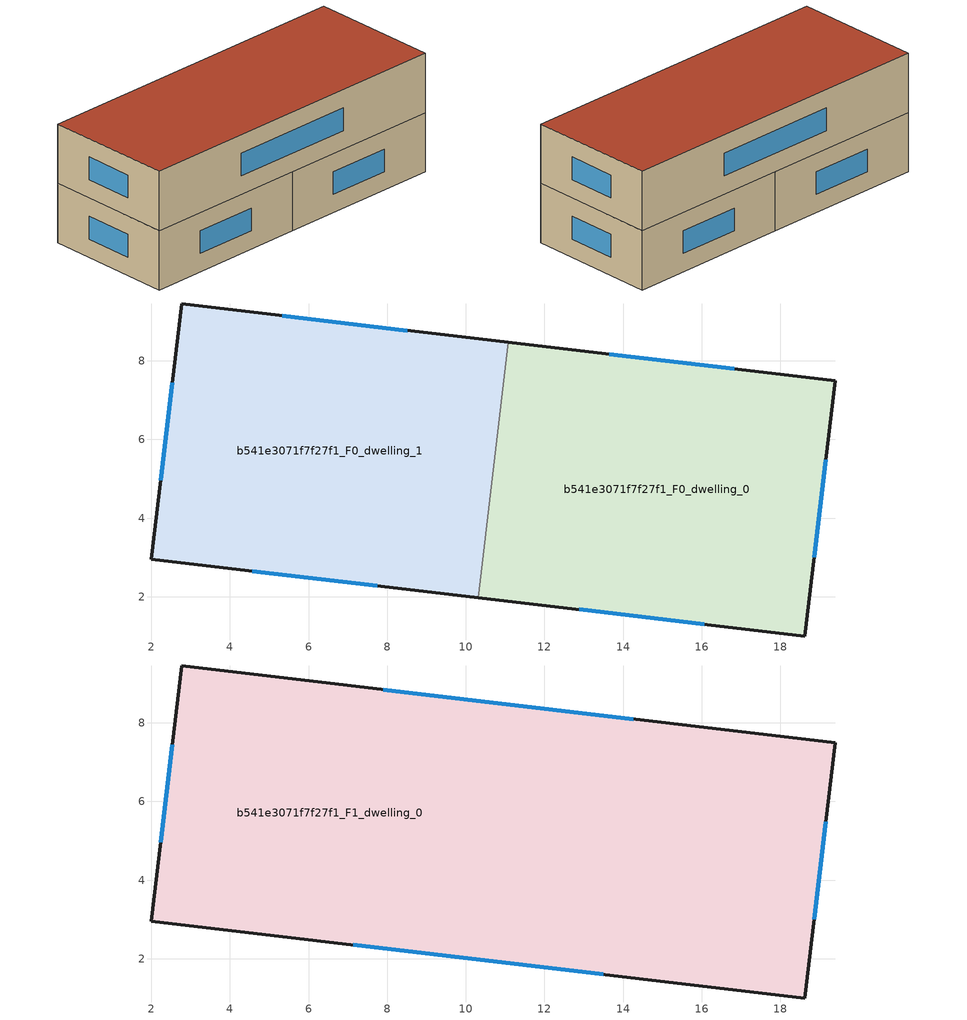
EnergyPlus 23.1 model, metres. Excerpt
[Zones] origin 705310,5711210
b541e3071f7f27f1_F0_dwelling_0
 floor ground (EU_floor_Construction): 19.4,7.49 18.63,1 10.32,1.98 11.08,8.47 z0
 wall outside (EU_wall_Construction): 10.32,1.98 18.63,1 19.4,7.49 11.08,8.47 z0:3
 wall to b541e3071f7f27f1_F0_dwelling_1 (EU_wall_Construction): 11.08,8.47 10.32,1.98 z0:3
 window (EU_Window_Construction): 16.83,7.79 13.65,8.17 / 18.87,3.01 19.16,5.49 / 12.88,1.68 16.06,1.3 z0.93:2.07
b541e3071f7f27f1_F0_dwelling_1
 floor ground (EU_floor_Construction): 11.08,8.47 10.32,1.98 2,2.96 2.77,9.45 z0
 wall outside (EU_wall_Construction): 11.08,8.47 2.77,9.45 2,2.96 10.32,1.98 z0:3
 window (EU_Window_Construction): 4.57,2.65 7.75,2.28 / 2.53,7.44 2.24,4.96 / 8.51,8.77 5.34,9.15 z0.93:2.07
b541e3071f7f27f1_F1_dwelling_0
 floor to b541e3071f7f27f1_F0_dwelling_0 (EU_floor_Construction): 19.4,7.49 18.63,1 10.32,1.98 11.08,8.47 z3
 floor to b541e3071f7f27f1_F0_dwelling_1 (EU_floor_Construction): 11.08,8.47 10.32,1.98 2,2.96 2.77,9.45 z3
 wall outside (EU_wall_Construction): 19.4,7.49 2.77,9.45 2,2.96 18.63,1 19.4,7.49 z3:6
 window (EU_Window_Construction): 14.27,8.1 7.9,8.84 / 18.87,3.01 19.16,5.49 / 7.13,2.35 13.49,1.6 / 2.53,7.44 2.24,4.96 z3.93:5.07
 roof outside (EU_roof_Construction): 18.63,1 19.4,7.49 2.77,9.45 2,2.96 z6
[Building]
EU S2 Campaign: North Axis=0; Terrain=City; Solar Distribution=FullExterior
[Site:Location]
London: Latitude=51.5; Longitude=-0.5; Time Zone=0; Elevation=25
[SizingPeriod:WeatherFileDays]
AnnualSizingPeriod: Begin Month=1; Begin Day of Month=1; End Month=12; End Day of Month=31; Day of Week for Start Day=Monday; Use Weather File Daylight Saving Period=No; Use Weather File Rain and Snow Indicators=No
[MATERIAL]
EU_InternalMass_Material: Roughness=MediumRough; Thickness=0.1; Conductivity=1; Density=1800; Specific Heat=900; Thermal Absorptance=0.9; Solar Absorptance=0.7; Visible Absorptance=0.7
[MATERIAL:NOMASS] Roughness=MediumRough; Thermal Absorptance=0.9; Solar Absorptance=0.7; Visible Absorptance=0.7
Name | Thermal Resistance
EU_wall_NoMass | 0.53138
EU_roof_NoMass | 2.54466
EU_floor_NoMass | 1.96308
[WINDOWMATERIAL:SIMPLEGLAZINGSYSTEM]
EU_Window_SimpleGlazing: UFactor=4.07112; Solar Heat Gain Coefficient=0.85; Visible Transmittance=0.85
[CONSTRUCTION]
EU_wall_Construction: EU_wall_NoMass
EU_roof_Construction: EU_roof_NoMass
EU_floor_Construction: EU_floor_NoMass
EU_Window_Construction: EU_Window_SimpleGlazing
EU_InternalMass_Construction: EU_InternalMass_Material
[ZONE] Type=1; Multiplier=1; Ceiling Height=autocalculate; Floor Area=autocalculate; Part of Total Floor Area=Yes
Name | Volume
b541e3071f7f27f1_F0_dwelling_0 | 164.172
b541e3071f7f27f1_F1_dwelling_0 | 328.363
b541e3071f7f27f1_F0_dwelling_1 | 164.191
[INTERNALMASS] Construction=EU_InternalMass_Construction
Name | Zone or ZoneList | Surface Area
b541e3071f7f27f1_F0_dwelling_0_EU_InternalMass | b541e3071f7f27f1_F0_dwelling_0 | 54.7238
b541e3071f7f27f1_F0_dwelling_1_EU_InternalMass | b541e3071f7f27f1_F0_dwelling_1 | 54.7303
b541e3071f7f27f1_F1_dwelling_0_EU_InternalMass | b541e3071f7f27f1_F1_dwelling_0 | 109.455
[OTHEREQUIPMENT] Fuel Type=Electricity; Design Level Calculation Method=Watts/Area; Power per Zone Floor Area=1; Fraction Latent=0; Fraction Radiant=0; Fraction Lost=0; Carbon Dioxide Generation Rate=0; EndUse Subcategory=EU_Step8_InternalGains
Name | Zone or ZoneList or Space or SpaceList | Schedule
EU_Step8_InternalGain_b541e3071f7f27f1_F0_dwelling_0_f000 | b541e3071f7f27f1_F0_dwelling_0 | EU_Step8_GainSchedule_b541e3071f7f27f1_F0_dwelling_0_f000
EU_Step8_InternalGain_b541e3071f7f27f1_F0_dwelling_1_f000 | b541e3071f7f27f1_F0_dwelling_1 | EU_Step8_GainSchedule_b541e3071f7f27f1_F0_dwelling_1_f000
EU_Step8_InternalGain_b541e3071f7f27f1_F1_dwelling_0_f000 | b541e3071f7f27f1_F1_dwelling_0 | EU_Step8_GainSchedule_b541e3071f7f27f1_F1_dwelling_0_f000
[ZONEVENTILATION:DESIGNFLOWRATE] Schedule=EU_AlwaysOn; Design Flow Rate Calculation Method=AirChanges/Hour; Air Changes per Hour=0.463094; Ventilation Type=Natural; Fan Pressure Rise=0; Fan Total Efficiency=1; Constant Term Coefficient=1; Temperature Term Coefficient=0; Velocity Term Coefficient=0; Velocity Squared Term Coefficient=0; Minimum Indoor Temperature=-100; Maximum Indoor Temperature=100; Delta Temperature=-100; Minimum Outdoor Temperature=-100; Maximum Outdoor Temperature=100; Maximum Wind Speed=40
Name | Zone or ZoneList or Space or SpaceList
EU_ConstantAir_b541e3071f7f27f1_F0_dwelling_0 | b541e3071f7f27f1_F0_dwelling_0
EU_ConstantAir_b541e3071f7f27f1_F0_dwelling_1 | b541e3071f7f27f1_F0_dwelling_1
EU_ConstantAir_b541e3071f7f27f1_F1_dwelling_0 | b541e3071f7f27f1_F1_dwelling_0
[HVACTEMPLATE:THERMOSTAT] Constant Heating Setpoint=20; Constant Cooling Setpoint=50
EU_HeatOnly_b541e3071f7f27f1_F0_dwelling_0; EU_HeatOnly_b541e3071f7f27f1_F0_dwelling_1; EU_HeatOnly_b541e3071f7f27f1_F1_dwelling_0
[HVACTEMPLATE:ZONE:IDEALLOADSAIRSYSTEM] System Availability Schedule=EU_AlwaysOn; Maximum Heating Supply Air Temperature=50; Minimum Cooling Supply Air Temperature=13; Maximum Heating Supply Air Humidity Ratio=0.0156; Minimum Cooling Supply Air Humidity Ratio=0.0077; Heating Limit=NoLimit; Cooling Limit=NoLimit; Heating Availability Schedule=EU_AlwaysOn; Cooling Availability Schedule=EU_CoolingOff; Dehumidification Control Type=ConstantSensibleHeatRatio; Cooling Sensible Heat Ratio=0.7; Dehumidification Setpoint=60; Humidification Control Type=None; Humidification Setpoint=30; Outdoor Air Method=None; Outdoor Air Flow Rate per Person=0.00944; Outdoor Air Flow Rate per Zone Floor Area=0; Outdoor Air Flow Rate per Zone=0; Demand Controlled Ventilation Type=None; Outdoor Air Economizer Type=NoEconomizer; Heat Recovery Type=None; Sensible Heat Recovery Effectiveness=0.7; Latent Heat Recovery Effectiveness=0.65
Name | Template Thermostat
b541e3071f7f27f1_F0_dwelling_0 | EU_HeatOnly_b541e3071f7f27f1_F0_dwelling_0
b541e3071f7f27f1_F0_dwelling_1 | EU_HeatOnly_b541e3071f7f27f1_F0_dwelling_1
b541e3071f7f27f1_F1_dwelling_0 | EU_HeatOnly_b541e3071f7f27f1_F1_dwelling_0
[SIZING:ZONE] Zone Cooling Design Supply Air Temperature Input Method=SupplyAirTemperature; Zone Cooling Design Supply Air Temperature=13; Zone Heating Design Supply Air Temperature Input Method=SupplyAirTemperature; Zone Heating Design Supply Air Temperature=50; Zone Cooling Design Supply Air Humidity Ratio=0.008; Zone Heating Design Supply Air Humidity Ratio=0.008; Cooling Design Air Flow Method=DesignDay; Cooling Design Air Flow Rate=0; Cooling Minimum Air Flow per Zone Floor Area=0.000762; Cooling Minimum Air Flow=0; Cooling Minimum Air Flow Fraction=0.2; Heating Design Air Flow Method=DesignDay; Heating Design Air Flow Rate=0; Heating Maximum Air Flow per Zone Floor Area=0.002032; Heating Maximum Air Flow=0.141576; Heating Maximum Air Flow Fraction=0.3; Account for Dedicated Outdoor Air System=No; Dedicated Outdoor Air System Control Strategy=NeutralSupplyAir; Dedicated Outdoor Air Low Setpoint Temperature for Design=autosize; Dedicated Outdoor Air High Setpoint Temperature for Design=autosize; Zone Load Sizing Method=Sensible Load Only No Latent Load; Zone Latent Cooling Design Supply Air Humidity Ratio Input Method=HumidityRatioDifference; Zone Cooling Design Supply Air Humidity Ratio Difference=0.005; Zone Latent Heating Design Supply Air Humidity Ratio Input Method=HumidityRatioDifference; Zone Humidification Design Supply Air Humidity Ratio Difference=0.005
b541e3071f7f27f1_F0_dwelling_0; b541e3071f7f27f1_F0_dwelling_1; b541e3071f7f27f1_F1_dwelling_0
[SCHEDULE:CONSTANT]
Name | Hourly Value
EU_AlwaysOn | 1
EU_CoolingOff | 0
[SCHEDULE:FILE] Column Number=1; Rows to Skip at Top=0; Number of Hours of Data=8760; Column Separator=Comma; Interpolate to Timestep=No; Minutes per Item=60; Adjust Schedule for Daylight Savings=Yes
Name | File
EU_Step8_GainSchedule_b541e3071f7f27f1_F0_dwelling_0_f000 | ../../schedules/b541e3071f7f27f1/b541e3071f7f27f1_F0_dwelling_0_f000_gain.csv
EU_Step8_GainSchedule_b541e3071f7f27f1_F0_dwelling_1_f000 | ../../schedules/b541e3071f7f27f1/b541e3071f7f27f1_F0_dwelling_1_f000_gain.csv
EU_Step8_GainSchedule_b541e3071f7f27f1_F1_dwelling_0_f000 | ../../schedules/b541e3071f7f27f1/b541e3071f7f27f1_F1_dwelling_0_f000_gain.csv
